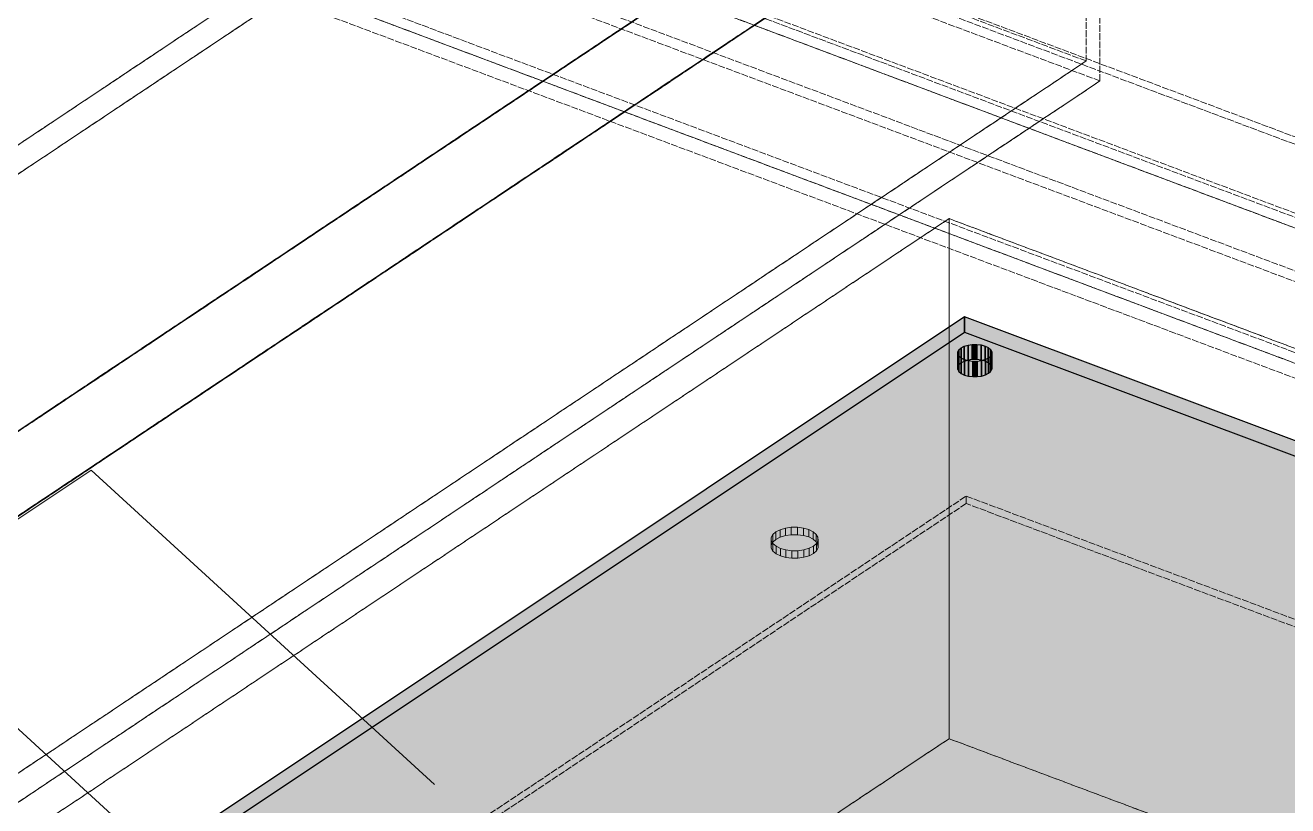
# Model space of a CAD drawing. Header units: millimetres. Extents: x 50 to 612415, y 2 to 4150.
# Drawn here: x 530741.1 to 530976.1, y 2226.7 to 2372 of the extents above; entities that cross this region are included whole.
import ezdxf

# ---------------------------------------------------------------- set-up
doc = ezdxf.new("R2010")
doc.units = ezdxf.units.MM
doc.linetypes.add('DASHED', pattern=[1.524, 1.27, -0.254])
for name, color, linetype, lineweight in [('DIM', 7, 'Continuous', 13), ('HATCH', 8, 'Continuous', 9), ('HIDDEN', 8, 'DASHED', 13), ('OUTLINE', 7, 'Continuous', 25)]:
    doc.layers.add(name, color=color, linetype=linetype, lineweight=lineweight)

msp = doc.modelspace()

# ---------------------------------------------------------------- hatches: boundary and pattern name
at = {"layer": 'HATCH', "true_color": 0xe6a546}
for points in [[(530915.935, 2317.729), (530741.545, 2201.469), (530915.296, 2311.98)], [(530915.935, 2317.729), (530915.296, 2311.98), (530915.879, 2312.278)], [(530915.935, 2317.729), (530915.879, 2312.278), (530916.597, 2312.491)], [(530915.935, 2317.729), (530917.4, 2312.603), (530918.233, 2312.608)], [(530915.935, 2317.729), (530918.233, 2312.608), (530919.041, 2312.504)], [(530915.935, 2317.729), (530916.597, 2312.491), (530917.4, 2312.603)], [(530915.935, 2317.729), (530919.041, 2312.504), (530919.768, 2312.3)], [(530915.935, 2317.729), (530919.768, 2312.3), (530920.364, 2312.008)], [(530915.935, 2317.729), (530920.364, 2312.008), (530920.789, 2311.649)], [(531148.455, 2230.534), (530915.935, 2317.729), (530920.789, 2311.649)], [(530915.296, 2309.145), (530741.545, 2198.634), (530915.935, 2314.894)], [(530915.879, 2309.443), (530915.296, 2309.145), (530915.935, 2314.894)], [(530916.597, 2309.656), (530915.879, 2309.443), (530915.935, 2314.894)], [(530918.233, 2309.772), (530917.4, 2309.768), (530915.935, 2314.894)], [(530919.041, 2309.669), (530918.233, 2309.772), (530915.935, 2314.894)], [(530917.4, 2309.768), (530916.597, 2309.656), (530915.935, 2314.894)], [(530919.768, 2309.464), (530919.041, 2309.669), (530915.935, 2314.894)], [(530920.364, 2309.173), (530919.768, 2309.464), (530915.935, 2314.894)], [(530920.789, 2308.814), (530920.364, 2309.173), (530915.935, 2314.894)], [(530920.789, 2308.814), (530915.935, 2314.894), (531148.455, 2227.699)], [(530915.296, 2311.98), (530741.545, 2201.469), (530752.404, 2203.386)], [(530915.296, 2311.98), (530752.404, 2203.386), (530752.987, 2203.684)], [(530915.296, 2311.98), (530752.987, 2203.684), (530753.705, 2203.896)], [(530915.296, 2311.98), (530753.705, 2203.896), (530754.507, 2204.008)], [(530915.296, 2311.98), (530754.507, 2204.008), (530755.341, 2204.013)], [(530915.296, 2311.98), (530755.341, 2204.013), (530756.149, 2203.909)], [(530915.296, 2311.98), (530756.149, 2203.909), (530756.876, 2203.705)], [(530915.296, 2311.98), (530756.876, 2203.705), (530757.472, 2203.413)], [(530915.296, 2311.98), (530757.472, 2203.413), (530757.896, 2203.055)], [(530914.887, 2311.617), (530915.296, 2311.98), (530757.514, 2201.469)], [(530915.296, 2311.98), (530757.923, 2201.832), (530757.514, 2201.469)], [(530914.68, 2311.213), (530914.887, 2311.617), (530757.514, 2201.469)], [(530914.689, 2310.796), (530914.68, 2311.213), (530757.514, 2201.469)], [(530914.689, 2310.796), (530757.514, 2201.469), (530974.065, 2122.259)], [(530915.296, 2311.98), (530757.896, 2203.055), (530758.121, 2202.653)], [(530915.296, 2311.98), (530758.13, 2202.236), (530757.923, 2201.832)], [(530915.296, 2311.98), (530758.121, 2202.653), (530758.13, 2202.236)], [(530914.914, 2310.395), (530914.689, 2310.796), (530975.311, 2121.207)], [(530914.689, 2310.796), (530974.065, 2122.259), (530974.661, 2121.967)], [(530914.689, 2310.796), (530974.661, 2121.967), (530975.086, 2121.609)], [(530914.689, 2310.796), (530975.086, 2121.609), (530975.311, 2121.207)], [(531148.455, 2230.534), (530920.789, 2311.649), (530921.013, 2311.248)], [(531148.455, 2230.534), (530921.022, 2310.831), (530920.815, 2310.427)], [(531148.455, 2230.534), (530921.013, 2311.248), (530921.022, 2310.831)], [(530752.404, 2200.55), (530741.545, 2198.634), (530915.296, 2309.145)], [(530752.987, 2200.848), (530752.404, 2200.55), (530915.296, 2309.145)], [(530753.705, 2201.061), (530752.987, 2200.848), (530915.296, 2309.145)], [(530754.507, 2201.173), (530753.705, 2201.061), (530915.296, 2309.145)], [(530755.341, 2201.178), (530754.507, 2201.173), (530915.296, 2309.145)], [(530756.149, 2201.074), (530755.341, 2201.178), (530915.296, 2309.145)], [(530756.876, 2200.87), (530756.149, 2201.074), (530915.296, 2309.145)], [(530757.472, 2200.578), (530756.876, 2200.87), (530915.296, 2309.145)], [(530757.896, 2200.219), (530757.472, 2200.578), (530915.296, 2309.145)], [(530757.514, 2198.634), (530915.296, 2309.145), (530914.887, 2308.782)], [(530757.514, 2198.634), (530757.923, 2198.997), (530915.296, 2309.145)], [(530757.514, 2198.634), (530914.887, 2308.782), (530914.68, 2308.378)], [(530757.514, 2198.634), (530914.68, 2308.378), (530914.689, 2307.961)], [(530758.121, 2199.818), (530757.896, 2200.219), (530915.296, 2309.145)], [(530757.923, 2198.997), (530758.13, 2199.401), (530915.296, 2309.145)], [(530758.13, 2199.401), (530758.121, 2199.818), (530915.296, 2309.145)], [(530915.339, 2310.036), (530914.914, 2310.395), (530975.311, 2121.207)], [(530915.935, 2309.745), (530915.339, 2310.036), (530975.311, 2121.207)], [(531132.077, 2230.171), (530916.662, 2309.54), (530915.935, 2309.745)], [(531131.87, 2229.767), (531132.077, 2230.171), (530915.935, 2309.745)], [(531131.879, 2229.35), (531131.87, 2229.767), (530915.935, 2309.745)], [(531131.879, 2229.35), (530915.935, 2309.745), (530975.311, 2121.207)], [(531132.077, 2230.171), (530917.469, 2309.437), (530916.662, 2309.54)], [(531132.077, 2230.171), (530918.303, 2309.441), (530917.469, 2309.437)], [(531132.077, 2230.171), (530919.106, 2309.554), (530918.303, 2309.441)], [(531132.077, 2230.171), (530919.823, 2309.766), (530919.106, 2309.554)], [(531132.077, 2230.171), (530920.406, 2310.064), (530919.823, 2309.766)], [(530920.815, 2310.427), (530920.406, 2310.064), (531136.957, 2230.854)], [(530920.406, 2310.064), (531134.589, 2231.157), (531135.423, 2231.162)], [(530920.406, 2310.064), (531135.423, 2231.162), (531136.231, 2231.058)], [(530920.406, 2310.064), (531133.786, 2231.045), (531134.589, 2231.157)], [(530920.406, 2310.064), (531136.231, 2231.058), (531136.957, 2230.854)], [(530920.406, 2310.064), (531133.069, 2230.832), (531133.786, 2231.045)], [(530920.406, 2310.064), (531132.486, 2230.534), (531133.069, 2230.832)], [(531132.077, 2230.171), (531132.486, 2230.534), (530920.406, 2310.064)], [(530921.013, 2308.413), (530920.789, 2308.814), (531148.455, 2227.699)], [(531148.455, 2230.534), (530920.815, 2310.427), (531136.957, 2230.854)], [(530921.022, 2307.996), (530921.013, 2308.413), (531148.455, 2227.699)], [(530974.065, 2119.424), (530757.514, 2198.634), (530914.689, 2307.961)], [(530975.311, 2118.372), (530914.689, 2307.961), (530914.914, 2307.56)], [(530974.661, 2119.132), (530974.065, 2119.424), (530914.689, 2307.961)], [(530975.086, 2118.773), (530974.661, 2119.132), (530914.689, 2307.961)], [(530975.311, 2118.372), (530975.086, 2118.773), (530914.689, 2307.961)], [(530975.311, 2118.372), (530914.914, 2307.56), (530915.339, 2307.201)], [(530975.311, 2118.372), (530915.339, 2307.201), (530915.935, 2306.909)], [(530915.935, 2306.909), (530916.662, 2306.705), (531132.077, 2227.336)], [(530915.935, 2306.909), (531132.077, 2227.336), (531131.87, 2226.932)], [(530915.935, 2306.909), (531131.87, 2226.932), (531131.879, 2226.515)], [(530975.311, 2118.372), (530915.935, 2306.909), (531131.879, 2226.515)], [(530916.662, 2306.705), (530917.469, 2306.601), (531132.077, 2227.336)], [(530917.469, 2306.601), (530918.303, 2306.606), (531132.077, 2227.336)], [(530918.303, 2306.606), (530919.106, 2306.718), (531132.077, 2227.336)], [(530919.106, 2306.718), (530919.823, 2306.931), (531132.077, 2227.336)], [(530919.823, 2306.931), (530920.406, 2307.229), (531132.077, 2227.336)], [(531136.957, 2228.018), (530920.406, 2307.229), (530920.815, 2307.592)], [(531135.423, 2228.326), (531134.589, 2228.322), (530920.406, 2307.229)], [(531136.231, 2228.223), (531135.423, 2228.326), (530920.406, 2307.229)], [(531134.589, 2228.322), (531133.786, 2228.209), (530920.406, 2307.229)], [(531136.957, 2228.018), (531136.231, 2228.223), (530920.406, 2307.229)], [(531133.786, 2228.209), (531133.069, 2227.997), (530920.406, 2307.229)], [(531133.069, 2227.997), (531132.486, 2227.699), (530920.406, 2307.229)], [(530920.406, 2307.229), (531132.486, 2227.699), (531132.077, 2227.336)], [(530920.815, 2307.592), (530921.022, 2307.996), (531148.455, 2227.699)], [(531136.957, 2228.018), (530920.815, 2307.592), (531148.455, 2227.699)]]:
    msp.add_hatch(color=33, dxfattribs=at).paths.add_polyline_path(points)
at = {"layer": 'HATCH', "true_color": 0xd69946}
msp.add_hatch(color=33, dxfattribs=at).paths.add_polyline_path([(530741.545, 2198.634), (530915.935, 2314.894), (530915.935, 2317.729), (530741.545, 2201.469)])
at = {"layer": 'HATCH', "true_color": 0xd99b46}
msp.add_hatch(color=33, dxfattribs=at).paths.add_polyline_path([(530915.935, 2314.894), (531148.455, 2227.699), (531148.455, 2230.534), (530915.935, 2317.729)])
at = {"layer": 'HATCH', "true_color": 0xd19546}
for points in [[(530914.887, 2308.782), (530914.68, 2308.378), (530914.68, 2311.213), (530914.887, 2311.617)], [(530914.689, 2307.961), (530914.914, 2307.56), (530914.914, 2310.395), (530914.689, 2310.796)], [(530921.013, 2308.413), (530920.789, 2308.814), (530920.789, 2311.649), (530921.013, 2311.248)], [(530920.815, 2307.592), (530921.022, 2307.996), (530921.022, 2310.831), (530920.815, 2310.427)]]:
    msp.add_hatch(color=33, dxfattribs=at).paths.add_polyline_path(points)
at = {"layer": 'HATCH', "true_color": 0xcd9346}
for points in [[(530914.68, 2308.378), (530914.689, 2307.961), (530914.689, 2310.796), (530914.68, 2311.213)], [(530921.022, 2307.996), (530921.013, 2308.413), (530921.013, 2311.248), (530921.022, 2310.831)]]:
    msp.add_hatch(color=33, dxfattribs=at).paths.add_polyline_path(points)
at = {"layer": 'HATCH', "true_color": 0xd49846}
for points in [[(530915.296, 2309.145), (530914.887, 2308.782), (530914.887, 2311.617), (530915.296, 2311.98)], [(530920.406, 2307.229), (530920.815, 2307.592), (530920.815, 2310.427), (530920.406, 2310.064)]]:
    msp.add_hatch(color=33, dxfattribs=at).paths.add_polyline_path(points)
at = {"layer": 'HATCH', "true_color": 0xd79a46}
for points in [[(530915.879, 2309.443), (530915.296, 2309.145), (530915.296, 2311.98), (530915.879, 2312.278)], [(530919.823, 2306.931), (530920.406, 2307.229), (530920.406, 2310.064), (530919.823, 2309.766)]]:
    msp.add_hatch(color=33, dxfattribs=at).paths.add_polyline_path(points)
at = {"layer": 'HATCH', "true_color": 0xda9b46}
for points in [[(530916.597, 2309.656), (530915.879, 2309.443), (530915.879, 2312.278), (530916.597, 2312.491)], [(530919.106, 2306.718), (530919.823, 2306.931), (530919.823, 2309.766), (530919.106, 2309.554)]]:
    msp.add_hatch(color=33, dxfattribs=at).paths.add_polyline_path(points)
at = {"layer": 'HATCH', "true_color": 0xdb9d46}
for points in [[(530917.4, 2309.768), (530916.597, 2309.656), (530916.597, 2312.491), (530917.4, 2312.603)], [(530919.041, 2309.669), (530918.233, 2309.772), (530918.233, 2312.608), (530919.041, 2312.504)], [(530916.662, 2306.705), (530917.469, 2306.601), (530917.469, 2309.437), (530916.662, 2309.54)], [(530918.303, 2306.606), (530919.106, 2306.718), (530919.106, 2309.554), (530918.303, 2309.441)]]:
    msp.add_hatch(color=33, dxfattribs=at).paths.add_polyline_path(points)
at = {"layer": 'HATCH', "true_color": 0xdc9d46}
for points in [[(530918.233, 2309.772), (530917.4, 2309.768), (530917.4, 2312.603), (530918.233, 2312.608)], [(530917.469, 2306.601), (530918.303, 2306.606), (530918.303, 2309.441), (530917.469, 2309.437)]]:
    msp.add_hatch(color=33, dxfattribs=at).paths.add_polyline_path(points)
at = {"layer": 'HATCH', "true_color": 0xda9c46}
for points in [[(530919.768, 2309.464), (530919.041, 2309.669), (530919.041, 2312.504), (530919.768, 2312.3)], [(530915.935, 2306.909), (530916.662, 2306.705), (530916.662, 2309.54), (530915.935, 2309.745)]]:
    msp.add_hatch(color=33, dxfattribs=at).paths.add_polyline_path(points)
at = {"layer": 'HATCH', "true_color": 0xd89a46}
for points in [[(530920.364, 2309.173), (530919.768, 2309.464), (530919.768, 2312.3), (530920.364, 2312.008)], [(530915.339, 2307.201), (530915.935, 2306.909), (530915.935, 2309.745), (530915.339, 2310.036)]]:
    msp.add_hatch(color=33, dxfattribs=at).paths.add_polyline_path(points)
at = {"layer": 'HATCH', "true_color": 0xd59846}
for points in [[(530920.789, 2308.814), (530920.364, 2309.173), (530920.364, 2312.008), (530920.789, 2311.649)], [(530914.914, 2307.56), (530915.339, 2307.201), (530915.339, 2310.036), (530914.914, 2310.395)]]:
    msp.add_hatch(color=33, dxfattribs=at).paths.add_polyline_path(points)

# ---------------------------------------------------------------- linework, layer by layer
at = {"layer": 'DIM', "color": 34, "true_color": 0xa85920}
for points in [[(530817.241, 2230.649), (530753.362, 2289.18), (530566.515, 2164.615), (530758.153, 2092.751), (530738.989, 2048.166), (530711.202, 2029.641), (530657.543, 1984.187), (530274.268, 2127.915), (530245.522, 2108.752)], [(530778.914, 2205.098), (530715.035, 2263.628), (530614.425, 2196.555), (530448.339, 2258.837), (530410.011, 2231.719)]]:
    msp.add_lwpolyline(points, dxfattribs=at)
at = {"layer": 'HIDDEN', "color": 253, "true_color": 0xaab5af}
for p, q in [((530049.093, 2685.18), (532306.587, 1838.62)), ((530049.093, 2685.18), (532306.587, 1838.62)), ((532279.757, 1835.947), (530022.264, 2682.507)), ((532279.757, 1835.947), (530022.264, 2682.507)), ((530024.18, 2683.785), (532281.674, 1837.225)), ((530024.18, 2683.785), (532281.674, 1837.225)), ((530049.093, 2682.414), (532306.587, 1835.854)), ((530049.093, 2682.414), (532306.587, 1835.854)), ((532306.587, 1835.854), (530049.093, 2682.414)), ((532306.587, 1835.854), (530049.093, 2682.414)), ((532308.503, 1837.132), (530051.01, 2683.692)), ((532308.503, 1837.132), (530051.01, 2683.692)), ((532281.674, 1822.011), (530024.18, 2668.571)), ((532281.674, 1822.011), (530024.18, 2668.571)), ((532279.757, 1820.734), (530022.264, 2667.294)), ((530022.264, 2667.294), (532279.757, 1820.734)), ((532279.757, 1820.734), (530022.264, 2667.294)), ((530022.264, 2667.294), (532279.757, 1820.734)), ((530022.264, 2664.528), (532279.757, 1817.968)), ((530022.264, 2664.528), (532279.757, 1817.968)), ((531832.922, 2030.446), (530555.336, 2509.541)), ((531832.922, 2030.446), (530555.336, 2509.541)), ((530555.336, 2508.158), (531832.922, 2029.063)), ((530555.336, 2508.158), (531832.922, 2029.063)), ((530437.799, 2148.45), (530890.064, 2449.96)), ((530890.064, 2449.96), (530437.799, 2148.45)), ((530892.619, 2446.236), (530440.354, 2144.726)), ((530440.354, 2144.726), (530892.619, 2446.236)), ((530941.167, 2430.796), (530488.902, 2129.286)), ((530488.902, 2129.286), (530941.167, 2430.796)), ((530941.167, 2361.645), (530941.167, 2430.796)), ((530941.167, 2361.645), (530941.167, 2430.796)), ((530486.347, 2127.478), (530938.612, 2428.988)), ((530938.612, 2428.988), (530486.347, 2127.478)), ((530938.612, 2428.988), (530938.612, 2365.369)), ((530938.612, 2428.988), (530938.612, 2365.369)), ((530892.619, 2382.617), (530440.354, 2081.106)), ((530440.354, 2081.106), (530892.619, 2382.617)), ((530938.612, 2365.369), (530892.619, 2382.617)), ((530938.612, 2365.369), (530892.619, 2382.617)), ((530437.799, 2079.298), (530890.064, 2380.809)), ((530890.064, 2380.809), (530437.799, 2079.298)), ((530890.064, 2380.809), (530941.167, 2361.645)), ((530890.064, 2380.809), (530941.167, 2361.645)), ((530486.347, 2063.859), (530938.612, 2365.369)), ((530938.612, 2365.369), (530486.347, 2063.859)), ((530941.167, 2361.645), (530488.902, 2060.135)), ((530488.902, 2060.135), (530941.167, 2361.645)), ((530590.47, 2067.177), (530916.254, 2284.366)), ((530590.47, 2067.177), (530916.254, 2284.366)), ((530916.254, 2282.983), (530590.47, 2065.794)), ((530916.254, 2282.983), (530590.47, 2065.794)), ((530916.254, 2284.366), (531299.53, 2140.638)), ((530916.254, 2282.983), (530916.254, 2284.366)), ((530916.254, 2284.366), (531299.53, 2140.638)), ((530916.254, 2284.366), (530916.254, 2282.983)), ((531299.53, 2139.255), (530916.254, 2282.983)), ((531299.53, 2139.255), (530916.254, 2282.983)), ((530880.801, 2277.699), (530881.603, 2278.109)), ((530880.801, 2277.699), (530881.603, 2278.109)), ((530881.603, 2278.109), (530882.59, 2278.401)), ((530881.603, 2278.109), (530882.59, 2278.401)), ((530881.603, 2276.726), (530881.603, 2278.109)), ((530881.603, 2278.109), (530881.603, 2276.726)), ((530882.59, 2278.401), (530883.694, 2278.555)), ((530882.59, 2278.401), (530883.694, 2278.555)), ((530882.59, 2277.018), (530882.59, 2278.401)), ((530882.59, 2278.401), (530882.59, 2277.018)), ((530883.694, 2278.555), (530884.84, 2278.561)), ((530883.694, 2278.555), (530884.84, 2278.561)), ((530883.694, 2277.172), (530883.694, 2278.555)), ((530883.694, 2278.555), (530883.694, 2277.172)), ((530884.84, 2278.561), (530885.951, 2278.419)), ((530884.84, 2278.561), (530884.84, 2277.178)), ((530884.84, 2277.178), (530884.84, 2278.561)), ((530884.84, 2278.561), (530885.951, 2278.419)), ((530885.951, 2278.419), (530886.95, 2278.138)), ((530885.951, 2278.419), (530885.951, 2277.036)), ((530885.951, 2277.036), (530885.951, 2278.419)), ((530885.951, 2278.419), (530886.95, 2278.138)), ((530886.95, 2278.138), (530887.769, 2277.737)), ((530886.95, 2278.138), (530886.95, 2276.755)), ((530886.95, 2276.755), (530886.95, 2278.138)), ((530886.95, 2278.138), (530887.769, 2277.737)), ((530879.955, 2276.644), (530880.239, 2277.199)), ((530879.955, 2276.644), (530880.239, 2277.199)), ((530879.955, 2275.261), (530879.955, 2276.644)), ((530879.967, 2276.071), (530879.955, 2276.644)), ((530879.955, 2276.644), (530879.955, 2275.261)), ((530879.967, 2276.071), (530879.955, 2276.644)), ((530880.239, 2275.816), (530879.955, 2275.261)), ((530880.239, 2275.816), (530879.955, 2275.261)), ((530879.967, 2274.688), (530879.967, 2276.071)), ((530880.276, 2275.519), (530879.967, 2276.071)), ((530879.967, 2276.071), (530879.967, 2274.688)), ((530880.276, 2275.519), (530879.967, 2276.071)), ((530880.239, 2277.199), (530880.801, 2277.699)), ((530880.239, 2277.199), (530880.801, 2277.699)), ((530880.239, 2275.816), (530880.239, 2277.199)), ((530880.239, 2277.199), (530880.239, 2275.816)), ((530880.801, 2276.316), (530880.239, 2275.816)), ((530880.801, 2276.316), (530880.239, 2275.816)), ((530880.276, 2274.136), (530880.276, 2275.519)), ((530880.86, 2275.026), (530880.276, 2275.519)), ((530880.276, 2275.519), (530880.276, 2274.136)), ((530880.86, 2275.026), (530880.276, 2275.519)), ((530880.801, 2276.316), (530880.801, 2277.699)), ((530880.801, 2277.699), (530880.801, 2276.316)), ((530881.603, 2276.726), (530880.801, 2276.316)), ((530881.603, 2276.726), (530880.801, 2276.316)), ((530882.59, 2277.018), (530881.603, 2276.726)), ((530882.59, 2277.018), (530881.603, 2276.726)), ((530883.694, 2277.172), (530882.59, 2277.018)), ((530883.694, 2277.172), (530882.59, 2277.018)), ((530884.84, 2277.178), (530883.694, 2277.172)), ((530884.84, 2277.178), (530883.694, 2277.172)), ((530885.951, 2277.036), (530884.84, 2277.178)), ((530885.951, 2277.036), (530884.84, 2277.178)), ((530886.95, 2276.755), (530885.951, 2277.036)), ((530886.95, 2276.755), (530885.951, 2277.036)), ((530887.769, 2276.354), (530886.95, 2276.755)), ((530887.769, 2276.354), (530886.95, 2276.755)), ((530887.769, 2277.737), (530888.353, 2277.244)), ((530887.769, 2277.737), (530887.769, 2276.354)), ((530887.769, 2276.354), (530887.769, 2277.737)), ((530887.769, 2277.737), (530888.353, 2277.244)), ((530888.353, 2275.861), (530887.769, 2276.354)), ((530888.353, 2275.861), (530887.769, 2276.354)), ((530888.39, 2275.563), (530887.828, 2275.064)), ((530888.39, 2275.563), (530887.828, 2275.064)), ((530888.353, 2277.244), (530888.662, 2276.692)), ((530888.353, 2277.244), (530888.353, 2275.861)), ((530888.353, 2275.861), (530888.353, 2277.244)), ((530888.353, 2277.244), (530888.662, 2276.692)), ((530888.662, 2275.309), (530888.353, 2275.861)), ((530888.662, 2275.309), (530888.353, 2275.861)), ((530888.675, 2276.119), (530888.39, 2275.563)), ((530888.675, 2276.119), (530888.39, 2275.563)), ((530888.39, 2275.563), (530888.39, 2274.18)), ((530888.39, 2274.18), (530888.39, 2275.563)), ((530888.662, 2276.692), (530888.675, 2276.119)), ((530888.662, 2276.692), (530888.662, 2275.309)), ((530888.662, 2275.309), (530888.662, 2276.692)), ((530888.662, 2276.692), (530888.675, 2276.119)), ((530888.675, 2276.119), (530888.675, 2274.736)), ((530888.675, 2274.736), (530888.675, 2276.119)), ((530879.955, 2275.261), (530879.967, 2274.688)), ((530879.955, 2275.261), (530879.967, 2274.688)), ((530879.967, 2274.688), (530880.276, 2274.136)), ((530879.967, 2274.688), (530880.276, 2274.136)), ((530880.276, 2274.136), (530880.86, 2273.643)), ((530880.276, 2274.136), (530880.86, 2273.643)), ((530880.86, 2273.643), (530880.86, 2275.026)), ((530881.68, 2274.625), (530880.86, 2275.026)), ((530880.86, 2275.026), (530880.86, 2273.643)), ((530881.68, 2274.625), (530880.86, 2275.026)), ((530880.86, 2273.643), (530881.68, 2273.242)), ((530880.86, 2273.643), (530881.68, 2273.242)), ((530881.68, 2273.242), (530881.68, 2274.625)), ((530882.679, 2274.344), (530881.68, 2274.625)), ((530881.68, 2274.625), (530881.68, 2273.242)), ((530882.679, 2274.344), (530881.68, 2274.625)), ((530881.68, 2273.242), (530882.679, 2272.961)), ((530881.68, 2273.242), (530882.679, 2272.961)), ((530882.679, 2272.961), (530882.679, 2274.344)), ((530883.789, 2274.201), (530882.679, 2274.344)), ((530882.679, 2274.344), (530882.679, 2272.961)), ((530883.789, 2274.201), (530882.679, 2274.344)), ((530884.936, 2274.208), (530883.789, 2274.201)), ((530884.936, 2274.208), (530883.789, 2274.201)), ((530883.789, 2272.818), (530883.789, 2274.201)), ((530883.789, 2274.201), (530883.789, 2272.818)), ((530886.04, 2274.362), (530884.936, 2274.208)), ((530886.04, 2274.362), (530884.936, 2274.208)), ((530884.936, 2274.208), (530884.936, 2272.825)), ((530884.936, 2272.825), (530884.936, 2274.208)), ((530887.026, 2274.654), (530886.04, 2274.362)), ((530887.026, 2274.654), (530886.04, 2274.362)), ((530886.04, 2274.362), (530886.04, 2272.979)), ((530886.04, 2272.979), (530886.04, 2274.362)), ((530886.04, 2272.979), (530887.026, 2273.271)), ((530886.04, 2272.979), (530887.026, 2273.271)), ((530887.828, 2275.064), (530887.026, 2274.654)), ((530887.828, 2275.064), (530887.026, 2274.654)), ((530887.026, 2274.654), (530887.026, 2273.271)), ((530887.026, 2273.271), (530887.026, 2274.654)), ((530887.026, 2273.271), (530887.828, 2273.681)), ((530887.026, 2273.271), (530887.828, 2273.681)), ((530887.828, 2275.064), (530887.828, 2273.681)), ((530887.828, 2273.681), (530887.828, 2275.064)), ((530887.828, 2273.681), (530888.39, 2274.18)), ((530887.828, 2273.681), (530888.39, 2274.18)), ((530888.39, 2274.18), (530888.675, 2274.736)), ((530888.39, 2274.18), (530888.675, 2274.736)), ((530888.675, 2274.736), (530888.662, 2275.309)), ((530888.675, 2274.736), (530888.662, 2275.309)), ((530882.679, 2272.961), (530883.789, 2272.818)), ((530882.679, 2272.961), (530883.789, 2272.818)), ((530883.789, 2272.818), (530884.936, 2272.825)), ((530883.789, 2272.818), (530884.936, 2272.825)), ((530884.936, 2272.825), (530886.04, 2272.979)), ((530884.936, 2272.825), (530886.04, 2272.979))]:
    msp.add_line(p, q, dxfattribs=at)
at = {"layer": 'HIDDEN', "color": 35, "true_color": 0xa8732e}
for p, q in [((530721.423, 2208.261), (530913.06, 2336.019)), ((530913.06, 2336.019), (530721.423, 2208.261)), ((530913.06, 2239.208), (530913.06, 2336.019)), ((530913.06, 2336.019), (531168.577, 2240.201)), ((530913.06, 2336.019), (530913.06, 2239.208)), ((531168.577, 2240.201), (530913.06, 2336.019)), ((530913.06, 2239.208), (530721.423, 2111.449)), ((530721.423, 2111.449), (530913.06, 2239.208)), ((531168.577, 2143.389), (530913.06, 2239.208)), ((530913.06, 2239.208), (531168.577, 2143.389))]:
    msp.add_line(p, q, dxfattribs=at)
at = {"layer": 'OUTLINE', "color": 139, "true_color": 0x42544a}
for p, q in [((530915.935, 2317.729), (530741.545, 2201.469)), ((530915.935, 2317.729), (530741.545, 2201.469)), ((531148.455, 2230.534), (530915.935, 2317.729)), ((531148.455, 2230.534), (530915.935, 2317.729)), ((530915.935, 2317.729), (530915.935, 2314.894)), ((530915.935, 2314.894), (530915.935, 2317.729)), ((530741.545, 2198.634), (530915.935, 2314.894)), ((530741.545, 2198.634), (530915.935, 2314.894)), ((530915.935, 2314.894), (531148.455, 2227.699)), ((530915.935, 2314.894), (531148.455, 2227.699)), ((530914.68, 2311.213), (530914.887, 2311.617)), ((530914.68, 2311.213), (530914.887, 2311.617)), ((530914.68, 2308.378), (530914.68, 2311.213)), ((530914.689, 2310.796), (530914.68, 2311.213)), ((530914.68, 2311.213), (530914.68, 2308.378)), ((530914.689, 2310.796), (530914.68, 2311.213)), ((530914.689, 2307.961), (530914.689, 2310.796)), ((530914.914, 2310.395), (530914.689, 2310.796)), ((530914.689, 2310.796), (530914.689, 2307.961)), ((530914.914, 2310.395), (530914.689, 2310.796)), ((530914.887, 2311.617), (530915.296, 2311.98)), ((530914.887, 2311.617), (530915.296, 2311.98)), ((530914.887, 2308.782), (530914.887, 2311.617)), ((530914.887, 2311.617), (530914.887, 2308.782)), ((530915.296, 2311.98), (530915.879, 2312.278)), ((530915.296, 2311.98), (530915.879, 2312.278)), ((530915.296, 2309.145), (530915.296, 2311.98)), ((530915.296, 2311.98), (530915.296, 2309.145)), ((530915.879, 2312.278), (530916.597, 2312.491)), ((530915.879, 2312.278), (530916.597, 2312.491)), ((530915.879, 2309.443), (530915.879, 2312.278)), ((530915.879, 2312.278), (530915.879, 2309.443)), ((530916.597, 2312.491), (530917.4, 2312.603)), ((530916.597, 2312.491), (530917.4, 2312.603)), ((530916.597, 2309.656), (530916.597, 2312.491)), ((530916.597, 2312.491), (530916.597, 2309.656)), ((530917.4, 2312.603), (530918.233, 2312.608)), ((530917.4, 2312.603), (530918.233, 2312.608)), ((530917.4, 2309.768), (530917.4, 2312.603)), ((530917.4, 2312.603), (530917.4, 2309.768)), ((530918.233, 2312.608), (530919.041, 2312.504)), ((530918.233, 2312.608), (530918.233, 2309.772)), ((530918.233, 2309.772), (530918.233, 2312.608)), ((530918.233, 2312.608), (530919.041, 2312.504)), ((530919.041, 2312.504), (530919.768, 2312.3)), ((530919.041, 2312.504), (530919.041, 2309.669)), ((530919.041, 2309.669), (530919.041, 2312.504)), ((530919.041, 2312.504), (530919.768, 2312.3)), ((530919.768, 2312.3), (530920.364, 2312.008)), ((530919.768, 2312.3), (530919.768, 2309.464)), ((530919.768, 2309.464), (530919.768, 2312.3)), ((530919.768, 2312.3), (530920.364, 2312.008)), ((530920.364, 2312.008), (530920.789, 2311.649)), ((530920.364, 2312.008), (530920.364, 2309.173)), ((530920.364, 2309.173), (530920.364, 2312.008)), ((530920.364, 2312.008), (530920.789, 2311.649)), ((530920.789, 2311.649), (530920.789, 2308.814)), ((530920.789, 2308.814), (530920.789, 2311.649)), ((530920.789, 2311.649), (530921.013, 2311.248)), ((530920.789, 2311.649), (530921.013, 2311.248)), ((530921.022, 2310.831), (530920.815, 2310.427)), ((530921.022, 2310.831), (530920.815, 2310.427)), ((530921.013, 2311.248), (530921.013, 2308.413)), ((530921.013, 2308.413), (530921.013, 2311.248)), ((530921.013, 2311.248), (530921.022, 2310.831)), ((530921.013, 2311.248), (530921.022, 2310.831)), ((530921.022, 2310.831), (530921.022, 2307.996)), ((530921.022, 2307.996), (530921.022, 2310.831)), ((530914.887, 2308.782), (530914.68, 2308.378)), ((530914.887, 2308.782), (530914.68, 2308.378)), ((530914.68, 2308.378), (530914.689, 2307.961)), ((530914.68, 2308.378), (530914.689, 2307.961)), ((530915.296, 2309.145), (530914.887, 2308.782)), ((530915.296, 2309.145), (530914.887, 2308.782)), ((530914.914, 2307.56), (530914.914, 2310.395)), ((530915.339, 2310.036), (530914.914, 2310.395)), ((530914.914, 2310.395), (530914.914, 2307.56)), ((530915.339, 2310.036), (530914.914, 2310.395)), ((530915.879, 2309.443), (530915.296, 2309.145)), ((530915.879, 2309.443), (530915.296, 2309.145)), ((530915.339, 2307.201), (530915.339, 2310.036)), ((530915.935, 2309.745), (530915.339, 2310.036)), ((530915.339, 2310.036), (530915.339, 2307.201)), ((530915.935, 2309.745), (530915.339, 2310.036)), ((530916.597, 2309.656), (530915.879, 2309.443)), ((530916.597, 2309.656), (530915.879, 2309.443)), ((530915.935, 2306.909), (530915.935, 2309.745)), ((530916.662, 2309.54), (530915.935, 2309.745)), ((530915.935, 2309.745), (530915.935, 2306.909)), ((530916.662, 2309.54), (530915.935, 2309.745)), ((530917.4, 2309.768), (530916.597, 2309.656)), ((530917.4, 2309.768), (530916.597, 2309.656)), ((530916.662, 2306.705), (530916.662, 2309.54)), ((530917.469, 2309.437), (530916.662, 2309.54)), ((530916.662, 2309.54), (530916.662, 2306.705)), ((530917.469, 2309.437), (530916.662, 2309.54)), ((530918.233, 2309.772), (530917.4, 2309.768)), ((530918.233, 2309.772), (530917.4, 2309.768)), ((530918.303, 2309.441), (530917.469, 2309.437)), ((530918.303, 2309.441), (530917.469, 2309.437)), ((530917.469, 2306.601), (530917.469, 2309.437)), ((530917.469, 2309.437), (530917.469, 2306.601)), ((530919.041, 2309.669), (530918.233, 2309.772)), ((530919.041, 2309.669), (530918.233, 2309.772)), ((530919.106, 2309.554), (530918.303, 2309.441)), ((530919.106, 2309.554), (530918.303, 2309.441)), ((530918.303, 2309.441), (530918.303, 2306.606)), ((530918.303, 2306.606), (530918.303, 2309.441)), ((530919.768, 2309.464), (530919.041, 2309.669)), ((530919.768, 2309.464), (530919.041, 2309.669)), ((530919.823, 2309.766), (530919.106, 2309.554)), ((530919.823, 2309.766), (530919.106, 2309.554)), ((530919.106, 2309.554), (530919.106, 2306.718)), ((530919.106, 2306.718), (530919.106, 2309.554)), ((530920.364, 2309.173), (530919.768, 2309.464)), ((530920.364, 2309.173), (530919.768, 2309.464)), ((530920.406, 2310.064), (530919.823, 2309.766)), ((530920.406, 2310.064), (530919.823, 2309.766)), ((530919.823, 2309.766), (530919.823, 2306.931)), ((530919.823, 2306.931), (530919.823, 2309.766)), ((530920.789, 2308.814), (530920.364, 2309.173)), ((530920.789, 2308.814), (530920.364, 2309.173)), ((530920.815, 2310.427), (530920.406, 2310.064)), ((530920.815, 2310.427), (530920.406, 2310.064)), ((530920.406, 2310.064), (530920.406, 2307.229)), ((530920.406, 2307.229), (530920.406, 2310.064)), ((530921.013, 2308.413), (530920.789, 2308.814)), ((530921.013, 2308.413), (530920.789, 2308.814)), ((530920.815, 2310.427), (530920.815, 2307.592)), ((530920.815, 2307.592), (530920.815, 2310.427)), ((530921.022, 2307.996), (530921.013, 2308.413)), ((530921.022, 2307.996), (530921.013, 2308.413)), ((530914.689, 2307.961), (530914.914, 2307.56)), ((530914.689, 2307.961), (530914.914, 2307.56)), ((530914.914, 2307.56), (530915.339, 2307.201)), ((530914.914, 2307.56), (530915.339, 2307.201)), ((530915.339, 2307.201), (530915.935, 2306.909)), ((530915.339, 2307.201), (530915.935, 2306.909)), ((530915.935, 2306.909), (530916.662, 2306.705)), ((530915.935, 2306.909), (530916.662, 2306.705)), ((530916.662, 2306.705), (530917.469, 2306.601)), ((530916.662, 2306.705), (530917.469, 2306.601)), ((530917.469, 2306.601), (530918.303, 2306.606)), ((530917.469, 2306.601), (530918.303, 2306.606)), ((530918.303, 2306.606), (530919.106, 2306.718)), ((530918.303, 2306.606), (530919.106, 2306.718)), ((530919.106, 2306.718), (530919.823, 2306.931)), ((530919.106, 2306.718), (530919.823, 2306.931)), ((530919.823, 2306.931), (530920.406, 2307.229)), ((530919.823, 2306.931), (530920.406, 2307.229)), ((530920.406, 2307.229), (530920.815, 2307.592)), ((530920.406, 2307.229), (530920.815, 2307.592)), ((530920.815, 2307.592), (530921.022, 2307.996)), ((530920.815, 2307.592), (530921.022, 2307.996))]:
    msp.add_line(p, q, dxfattribs=at)

doc.saveas('drawing.dxf')
